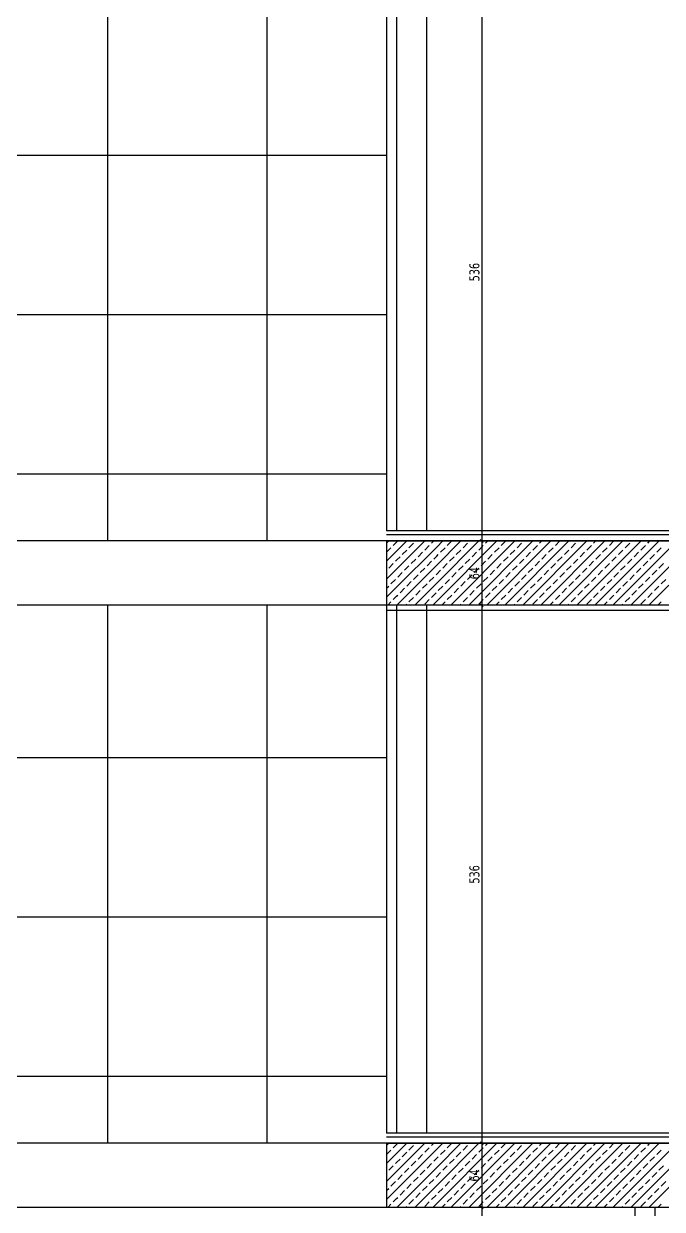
# Model space of a CAD drawing. Header units: millimetres. Extents: x 43168.9 to 43194.6, y -25545.1 to -25543.4.
# Drawn here: x 43184.1023 to 43184.2297, y -25544.1477 to -25543.9115 of the extents above; entities that cross this region are included whole.
import ezdxf

# ---------------------------------------------------------------- set-up
doc = ezdxf.new("R2010")
doc.units = ezdxf.units.MM
doc.header["$LTSCALE"] = 200
doc.linetypes.add('kesit_$0$HIDDEN2', pattern=[0.1875, 0.125, -0.0625])
for name, color, linetype in [('cam_sgh', 1, 'Continuous'), ('gor-4_sgh', 17, 'Continuous'), ('kaplama-gnl_sgh', 30, 'Continuous'), ('kesit_$0$izd-alt_sgh', 8, 'kesit_$0$HIDDEN2'), ('kolon-b.a_sgh', 6, 'Continuous'), ('metal-mal._sgh', 122, 'Continuous'), ('olcuic_sgh', 183, 'Continuous'), ('siva_sgh', 145, 'Continuous'), ('tarama-betonarme_sgh', 223, 'Continuous')]:
    doc.layers.add(name, color=color, linetype=linetype)
doc.styles.add('dim', font='VERDANA.TTF', dxfattribs={"width": 0.7})

msp = doc.modelspace()

# ---------------------------------------------------------------- linework, layer by layer
at = {"color": 0, "linetype": 'ByBlock', "lineweight": -2}
for p, q in [((43184.19337, -25544.01426), (43184.19397, -25544.01486)), ((43184.19397, -25544.01486), (43184.19337, -25544.01426)), ((43184.19337, -25544.02706), (43184.19397, -25544.02766)), ((43184.19397, -25544.02766), (43184.19337, -25544.02706)), ((43184.19337, -25544.13426), (43184.19397, -25544.13486)), ((43184.19397, -25544.13486), (43184.19337, -25544.13426)), ((43184.19337, -25544.14706), (43184.19397, -25544.14766)), ((43184.19397, -25544.14766), (43184.19337, -25544.14706))]:
    msp.add_line(p, q, dxfattribs=at)
at = {"layer": 'cam_sgh'}
for p, q in [((43184.17469, -25543.90736), (43184.17469, -25544.01256)), ((43184.17669, -25543.90736), (43184.17669, -25544.01256)), ((43184.18269, -25543.90736), (43184.18269, -25544.01256)), ((43184.17469, -25544.02736), (43184.17469, -25544.13256)), ((43184.17669, -25544.02736), (43184.17669, -25544.13256)), ((43184.18269, -25544.02736), (43184.18269, -25544.13256))]:
    msp.add_line(p, q, dxfattribs=at)
at = {"layer": 'gor-4_sgh'}
for p, q in [((43184.11913, -25544.01456), (43184.11913, -25543.90736)), ((43184.15088, -25544.01456), (43184.15088, -25543.90736)), ((43184.17469, -25543.93775), (43183.80469, -25543.93775)), ((43184.17469, -25543.9695), (43183.80469, -25543.9695)), ((43184.17469, -25544.00125), (43183.80469, -25544.00125)), ((43184.17469, -25544.01456), (43183.80469, -25544.01456)), ((43184.17469, -25544.02736), (43183.80469, -25544.02736)), ((43184.11913, -25544.13456), (43184.11913, -25544.02736)), ((43184.15088, -25544.13456), (43184.15088, -25544.02736)), ((43184.17469, -25544.05775), (43183.80469, -25544.05775)), ((43184.17469, -25544.0895), (43183.80469, -25544.0895)), ((43184.17469, -25544.12125), (43183.80469, -25544.12125)), ((43184.17469, -25544.13456), (43183.80469, -25544.13456)), ((43184.17469, -25544.14736), (43183.80469, -25544.14736))]:
    msp.add_line(p, q, dxfattribs=at)
at = {"layer": 'kaplama-gnl_sgh'}
for p, q in [((43184.27149, -25544.01256), (43184.17469, -25544.01256)), ((43184.27229, -25544.01336), (43184.17469, -25544.01336)), ((43184.27149, -25544.13256), (43184.17469, -25544.13256)), ((43184.27229, -25544.13336), (43184.17469, -25544.13336))]:
    msp.add_line(p, q, dxfattribs=at)
at = {"layer": 'kesit_$0$izd-alt_sgh'}
for p, q in [((43185.17869, -25544.01456), (43183.58059, -25544.01456)), ((43185.17869, -25544.13456), (43183.58059, -25544.13456))]:
    msp.add_line(p, q, dxfattribs=at)
at = {"layer": 'kolon-b.a_sgh'}
for p, q in [((43184.17469, -25544.01456), (43184.17469, -25544.02736)), ((43184.17469, -25544.01456), (43184.27469, -25544.01456)), ((43184.28629, -25544.02736), (43184.17469, -25544.02736)), ((43184.17469, -25544.13456), (43184.17469, -25544.14736)), ((43184.17469, -25544.13456), (43184.27469, -25544.13456)), ((43184.28629, -25544.14736), (43184.17469, -25544.14736))]:
    msp.add_line(p, q, dxfattribs=at)
at = {"layer": 'metal-mal._sgh'}
for p, q in [((43184.22429, -25544.20656), (43184.22429, -25544.14736)), ((43184.22829, -25544.20656), (43184.22829, -25544.14736))]:
    msp.add_line(p, q, dxfattribs=at)
at = {"layer": 'olcuic_sgh'}
for p, q in [((43184.19367, -25543.90711), (43184.19367, -25544.01481)), ((43184.19367, -25544.01431), (43184.19367, -25544.02761)), ((43184.19667, -25544.01456), (43184.19307, -25544.01456)), ((43184.19667, -25544.01456), (43184.19307, -25544.01456)), ((43184.19667, -25544.02736), (43184.19307, -25544.02736)), ((43184.19667, -25544.02736), (43184.19307, -25544.02736)), ((43184.19367, -25544.02711), (43184.19367, -25544.13481)), ((43184.19667, -25544.13456), (43184.19307, -25544.13456)), ((43184.19667, -25544.13456), (43184.19307, -25544.13456)), ((43184.19367, -25544.13431), (43184.19367, -25544.14761)), ((43184.19667, -25544.14736), (43184.19307, -25544.14736)), ((43184.19667, -25544.14736), (43184.19307, -25544.14736)), ((43184.19367, -25544.14711), (43184.19367, -25544.20681))]:
    msp.add_line(p, q, dxfattribs=at)
at = {"layer": 'siva_sgh'}
msp.add_line((43184.17469, -25544.02836), (43184.28729, -25544.02836), dxfattribs=at)
at = {"layer": 'tarama-betonarme_sgh'}
for p, q in [((43184.17469, -25544.01502), (43184.17515, -25544.01456)), ((43184.17469, -25544.01681), (43184.17558, -25544.01592)), ((43184.17469, -25544.01861), (43184.17671, -25544.01659)), ((43184.17603, -25544.01547), (43184.17671, -25544.01479)), ((43184.17671, -25544.01659), (43184.17874, -25544.01456)), ((43184.17671, -25544.02018), (43184.18233, -25544.01456)), ((43184.17671, -25544.01479), (43184.17693, -25544.01457)), ((43184.17671, -25544.02377), (43184.18471, -25544.01577)), ((43184.17783, -25544.01727), (43184.17873, -25544.01637)), ((43184.17917, -25544.01592), (43184.18007, -25544.01502)), ((43184.18052, -25544.01457), (43184.18054, -25544.01456)), ((43184.18232, -25544.01637), (43184.18322, -25544.01547)), ((43184.18367, -25544.01502), (43184.18413, -25544.01456)), ((43184.18471, -25544.01577), (43184.18592, -25544.01456)), ((43184.18471, -25544.01937), (43184.18952, -25544.01456)), ((43184.18471, -25544.02296), (43184.19311, -25544.01456)), ((43184.18471, -25544.02655), (43184.1967, -25544.01456)), ((43184.18546, -25544.01682), (43184.18636, -25544.01592)), ((43184.18681, -25544.01547), (43184.18771, -25544.01457)), ((43184.18749, -25544.02736), (43184.20029, -25544.01456)), ((43184.1886, -25544.01727), (43184.1895, -25544.01637)), ((43184.18995, -25544.01592), (43184.19085, -25544.01502)), ((43184.19108, -25544.02736), (43184.20388, -25544.01456)), ((43184.1913, -25544.01457), (43184.19131, -25544.01456)), ((43184.19309, -25544.01637), (43184.19399, -25544.01547)), ((43184.19444, -25544.01502), (43184.1949, -25544.01456)), ((43184.19468, -25544.02736), (43184.20748, -25544.01456)), ((43184.19624, -25544.01682), (43184.19714, -25544.01592)), ((43184.19758, -25544.01547), (43184.19848, -25544.01457)), ((43184.19827, -25544.02736), (43184.21107, -25544.01456)), ((43184.19938, -25544.01727), (43184.20028, -25544.01637)), ((43184.20073, -25544.01592), (43184.20163, -25544.01502)), ((43184.20186, -25544.02736), (43184.21466, -25544.01456)), ((43184.20207, -25544.01457), (43184.20209, -25544.01456)), ((43184.20387, -25544.01637), (43184.20477, -25544.01547)), ((43184.20522, -25544.01502), (43184.20568, -25544.01456)), ((43184.20545, -25544.02736), (43184.21825, -25544.01456)), ((43184.20701, -25544.01682), (43184.20791, -25544.01592)), ((43184.20836, -25544.01547), (43184.20926, -25544.01457)), ((43184.20904, -25544.02736), (43184.22184, -25544.01456)), ((43184.21016, -25544.01727), (43184.21105, -25544.01637)), ((43184.2115, -25544.01592), (43184.2124, -25544.01502)), ((43184.21264, -25544.02736), (43184.22544, -25544.01456)), ((43184.21285, -25544.01457), (43184.21286, -25544.01456)), ((43184.21465, -25544.01637), (43184.21554, -25544.01547)), ((43184.21599, -25544.01502), (43184.21646, -25544.01456)), ((43184.21623, -25544.02736), (43184.22903, -25544.01456)), ((43184.21779, -25544.01682), (43184.21869, -25544.01592)), ((43184.21914, -25544.01547), (43184.22004, -25544.01457)), ((43184.21982, -25544.02736), (43184.23262, -25544.01456)), ((43184.22093, -25544.01727), (43184.22183, -25544.01637)), ((43184.22228, -25544.01592), (43184.22318, -25544.01502)), ((43184.22341, -25544.02736), (43184.23621, -25544.01456)), ((43184.22363, -25544.01457), (43184.22364, -25544.01456)), ((43184.22542, -25544.01637), (43184.22632, -25544.01547)), ((43184.22677, -25544.01502), (43184.22723, -25544.01456)), ((43184.22701, -25544.02736), (43184.23981, -25544.01456)), ((43184.22857, -25544.01682), (43184.22946, -25544.01592)), ((43184.17513, -25544.01996), (43184.17603, -25544.01906)), ((43184.17648, -25544.01861), (43184.17671, -25544.01839)), ((43184.17671, -25544.01839), (43184.17738, -25544.01772)), ((43184.17962, -25544.01906), (43184.18052, -25544.01816)), ((43184.18097, -25544.01772), (43184.18187, -25544.01682)), ((43184.18277, -25544.01951), (43184.18367, -25544.01861)), ((43184.18411, -25544.01816), (43184.18471, -25544.01757)), ((43184.18471, -25544.01757), (43184.18501, -25544.01727)), ((43184.18591, -25544.01996), (43184.18681, -25544.01906)), ((43184.18726, -25544.01861), (43184.18816, -25544.01772)), ((43184.1904, -25544.01906), (43184.1913, -25544.01816)), ((43184.19175, -25544.01772), (43184.19265, -25544.01682)), ((43184.19354, -25544.01951), (43184.19444, -25544.01861)), ((43184.19489, -25544.01816), (43184.19579, -25544.01727)), ((43184.19669, -25544.01996), (43184.19758, -25544.01906)), ((43184.19803, -25544.01861), (43184.19893, -25544.01772)), ((43184.20118, -25544.01906), (43184.20207, -25544.01816)), ((43184.20252, -25544.01772), (43184.20342, -25544.01682)), ((43184.20432, -25544.01951), (43184.20522, -25544.01861)), ((43184.20567, -25544.01816), (43184.20656, -25544.01727)), ((43184.20746, -25544.01996), (43184.20836, -25544.01906)), ((43184.20881, -25544.01861), (43184.20971, -25544.01772)), ((43184.21195, -25544.01906), (43184.21285, -25544.01816)), ((43184.2133, -25544.01772), (43184.2142, -25544.01682)), ((43184.2151, -25544.01951), (43184.21599, -25544.01861)), ((43184.21644, -25544.01816), (43184.21734, -25544.01727)), ((43184.21824, -25544.01996), (43184.21914, -25544.01906)), ((43184.21959, -25544.01861), (43184.22048, -25544.01772)), ((43184.22273, -25544.01906), (43184.22363, -25544.01816)), ((43184.22408, -25544.01772), (43184.22497, -25544.01682)), ((43184.22587, -25544.01951), (43184.22677, -25544.01861)), ((43184.22722, -25544.01816), (43184.22812, -25544.01727)), ((43184.22902, -25544.01996), (43184.22991, -25544.01906)), ((43184.17469, -25544.0222), (43184.17671, -25544.02018)), ((43184.17672, -25544.02736), (43184.18471, -25544.01937)), ((43184.17693, -25544.02176), (43184.17783, -25544.02086)), ((43184.17828, -25544.02041), (43184.17917, -25544.01951)), ((43184.18007, -25544.02221), (43184.18097, -25544.02131)), ((43184.18142, -25544.02086), (43184.18232, -25544.01996)), ((43184.18456, -25544.02131), (43184.18471, -25544.02116)), ((43184.18471, -25544.02116), (43184.18546, -25544.02041)), ((43184.18771, -25544.02176), (43184.1886, -25544.02086)), ((43184.18905, -25544.02041), (43184.18995, -25544.01951)), ((43184.19085, -25544.02221), (43184.19175, -25544.02131)), ((43184.1922, -25544.02086), (43184.19309, -25544.01996)), ((43184.19534, -25544.02131), (43184.19624, -25544.02041)), ((43184.19848, -25544.02176), (43184.19938, -25544.02086)), ((43184.19983, -25544.02041), (43184.20073, -25544.01951)), ((43184.20163, -25544.02221), (43184.20252, -25544.02131)), ((43184.20297, -25544.02086), (43184.20387, -25544.01996)), ((43184.20612, -25544.02131), (43184.20701, -25544.02041)), ((43184.20926, -25544.02176), (43184.21016, -25544.02086)), ((43184.21061, -25544.02041), (43184.2115, -25544.01951)), ((43184.2124, -25544.02221), (43184.2133, -25544.02131)), ((43184.21375, -25544.02086), (43184.21465, -25544.01996)), ((43184.21689, -25544.02131), (43184.21779, -25544.02041)), ((43184.22004, -25544.02176), (43184.22093, -25544.02086)), ((43184.22138, -25544.02041), (43184.22228, -25544.01951)), ((43184.22318, -25544.02221), (43184.22408, -25544.02131)), ((43184.22453, -25544.02086), (43184.22542, -25544.01996)), ((43184.22767, -25544.02131), (43184.22857, -25544.02041)), ((43184.17469, -25544.024), (43184.17513, -25544.02355)), ((43184.17469, -25544.02579), (43184.17671, -25544.02377)), ((43184.17558, -25544.0231), (43184.17648, -25544.02221)), ((43184.17873, -25544.02355), (43184.17962, -25544.02266)), ((43184.18031, -25544.02736), (43184.18471, -25544.02296)), ((43184.18187, -25544.024), (43184.18277, -25544.0231)), ((43184.18322, -25544.02266), (43184.18411, -25544.02176)), ((43184.18501, -25544.02445), (43184.18591, -25544.02355)), ((43184.18636, -25544.0231), (43184.18726, -25544.02221)), ((43184.1895, -25544.02355), (43184.1904, -25544.02266)), ((43184.19265, -25544.024), (43184.19354, -25544.0231)), ((43184.19399, -25544.02266), (43184.19489, -25544.02176)), ((43184.19579, -25544.02445), (43184.19669, -25544.02355)), ((43184.19714, -25544.0231), (43184.19803, -25544.02221)), ((43184.20028, -25544.02355), (43184.20118, -25544.02266)), ((43184.20342, -25544.024), (43184.20432, -25544.0231)), ((43184.20477, -25544.02266), (43184.20567, -25544.02176)), ((43184.20656, -25544.02445), (43184.20746, -25544.02355)), ((43184.20791, -25544.0231), (43184.20881, -25544.02221)), ((43184.21105, -25544.02355), (43184.21195, -25544.02266)), ((43184.2142, -25544.024), (43184.2151, -25544.0231)), ((43184.21554, -25544.02266), (43184.21644, -25544.02176)), ((43184.21734, -25544.02445), (43184.21824, -25544.02355)), ((43184.21869, -25544.0231), (43184.21959, -25544.02221)), ((43184.22183, -25544.02355), (43184.22273, -25544.02266)), ((43184.22497, -25544.024), (43184.22587, -25544.0231)), ((43184.22632, -25544.02266), (43184.22722, -25544.02176)), ((43184.22812, -25544.02445), (43184.22902, -25544.02355)), ((43184.22946, -25544.0231), (43184.23036, -25544.02221)), ((43184.17603, -25544.02625), (43184.17671, -25544.02557)), ((43184.17671, -25544.02557), (43184.17693, -25544.02535)), ((43184.17738, -25544.0249), (43184.17828, -25544.024)), ((43184.17917, -25544.0267), (43184.18007, -25544.0258)), ((43184.18052, -25544.02535), (43184.18142, -25544.02445)), ((43184.18367, -25544.0258), (43184.18456, -25544.0249)), ((43184.18681, -25544.02625), (43184.18771, -25544.02535)), ((43184.18816, -25544.0249), (43184.18905, -25544.024)), ((43184.18995, -25544.0267), (43184.19085, -25544.0258)), ((43184.1913, -25544.02535), (43184.1922, -25544.02445)), ((43184.19444, -25544.0258), (43184.19534, -25544.0249)), ((43184.19758, -25544.02625), (43184.19848, -25544.02535)), ((43184.19893, -25544.0249), (43184.19983, -25544.024)), ((43184.20073, -25544.0267), (43184.20163, -25544.0258)), ((43184.20207, -25544.02535), (43184.20297, -25544.02445)), ((43184.20522, -25544.0258), (43184.20612, -25544.0249)), ((43184.20836, -25544.02625), (43184.20926, -25544.02535)), ((43184.20971, -25544.0249), (43184.21061, -25544.024)), ((43184.2115, -25544.0267), (43184.2124, -25544.0258)), ((43184.21285, -25544.02535), (43184.21375, -25544.02445)), ((43184.21599, -25544.0258), (43184.21689, -25544.0249)), ((43184.21914, -25544.02625), (43184.22004, -25544.02535)), ((43184.22048, -25544.0249), (43184.22138, -25544.024)), ((43184.22228, -25544.0267), (43184.22318, -25544.0258)), ((43184.22363, -25544.02535), (43184.22453, -25544.02445)), ((43184.22677, -25544.0258), (43184.22767, -25544.0249)), ((43184.17492, -25544.02736), (43184.17558, -25544.0267)), ((43184.17851, -25544.02736), (43184.17873, -25544.02715)), ((43184.18232, -25544.02715), (43184.18322, -25544.02625)), ((43184.1839, -25544.02736), (43184.18471, -25544.02655)), ((43184.1857, -25544.02736), (43184.18636, -25544.0267)), ((43184.18929, -25544.02736), (43184.1895, -25544.02715)), ((43184.19309, -25544.02715), (43184.19399, -25544.02625)), ((43184.19647, -25544.02736), (43184.19714, -25544.0267)), ((43184.20006, -25544.02736), (43184.20028, -25544.02715)), ((43184.20387, -25544.02715), (43184.20477, -25544.02625)), ((43184.20725, -25544.02736), (43184.20791, -25544.0267)), ((43184.21084, -25544.02736), (43184.21105, -25544.02715)), ((43184.21465, -25544.02715), (43184.21554, -25544.02625)), ((43184.21803, -25544.02736), (43184.21869, -25544.0267)), ((43184.22162, -25544.02736), (43184.22183, -25544.02715)), ((43184.22542, -25544.02715), (43184.22632, -25544.02625)), ((43184.2288, -25544.02736), (43184.22946, -25544.0267)), ((43184.17469, -25544.13502), (43184.17515, -25544.13456)), ((43184.17603, -25544.13547), (43184.17671, -25544.13479)), ((43184.17671, -25544.13659), (43184.17874, -25544.13456)), ((43184.17671, -25544.14018), (43184.18233, -25544.13456)), ((43184.17671, -25544.13479), (43184.17693, -25544.13457)), ((43184.18052, -25544.13457), (43184.18054, -25544.13456)), ((43184.18367, -25544.13502), (43184.18413, -25544.13456)), ((43184.18471, -25544.13577), (43184.18592, -25544.13456)), ((43184.18471, -25544.13937), (43184.18952, -25544.13456)), ((43184.18471, -25544.14296), (43184.19311, -25544.13456)), ((43184.18471, -25544.14655), (43184.1967, -25544.13456)), ((43184.18681, -25544.13547), (43184.18771, -25544.13457)), ((43184.18749, -25544.14736), (43184.20029, -25544.13456)), ((43184.19108, -25544.14736), (43184.20388, -25544.13456)), ((43184.1913, -25544.13457), (43184.19131, -25544.13456)), ((43184.19444, -25544.13502), (43184.1949, -25544.13456)), ((43184.19468, -25544.14736), (43184.20748, -25544.13456)), ((43184.19758, -25544.13547), (43184.19848, -25544.13457)), ((43184.19827, -25544.14736), (43184.21107, -25544.13456)), ((43184.20186, -25544.14736), (43184.21466, -25544.13456)), ((43184.20207, -25544.13457), (43184.20209, -25544.13456)), ((43184.20522, -25544.13502), (43184.20568, -25544.13456)), ((43184.20545, -25544.14736), (43184.21825, -25544.13456)), ((43184.20836, -25544.13547), (43184.20926, -25544.13457)), ((43184.20904, -25544.14736), (43184.22184, -25544.13456)), ((43184.21264, -25544.14736), (43184.22544, -25544.13456)), ((43184.21285, -25544.13457), (43184.21286, -25544.13456)), ((43184.21599, -25544.13502), (43184.21646, -25544.13456)), ((43184.21623, -25544.14736), (43184.22903, -25544.13456)), ((43184.21914, -25544.13547), (43184.22004, -25544.13457)), ((43184.21982, -25544.14736), (43184.23262, -25544.13456)), ((43184.22341, -25544.14736), (43184.23621, -25544.13456)), ((43184.22363, -25544.13457), (43184.22364, -25544.13456)), ((43184.22677, -25544.13502), (43184.22723, -25544.13456)), ((43184.22701, -25544.14736), (43184.23981, -25544.13456)), ((43184.17469, -25544.13681), (43184.17558, -25544.13592)), ((43184.17469, -25544.13861), (43184.17671, -25544.13659)), ((43184.17671, -25544.14377), (43184.18471, -25544.13577)), ((43184.17783, -25544.13727), (43184.17873, -25544.13637)), ((43184.17917, -25544.13592), (43184.18007, -25544.13502)), ((43184.18097, -25544.13772), (43184.18187, -25544.13682)), ((43184.18232, -25544.13637), (43184.18322, -25544.13547)), ((43184.18546, -25544.13682), (43184.18636, -25544.13592)), ((43184.1886, -25544.13727), (43184.1895, -25544.13637)), ((43184.18995, -25544.13592), (43184.19085, -25544.13502)), ((43184.19175, -25544.13772), (43184.19265, -25544.13682)), ((43184.19309, -25544.13637), (43184.19399, -25544.13547)), ((43184.19624, -25544.13682), (43184.19714, -25544.13592)), ((43184.19938, -25544.13727), (43184.20028, -25544.13637)), ((43184.20073, -25544.13592), (43184.20163, -25544.13502)), ((43184.20252, -25544.13772), (43184.20342, -25544.13682)), ((43184.20387, -25544.13637), (43184.20477, -25544.13547)), ((43184.20701, -25544.13682), (43184.20791, -25544.13592)), ((43184.21016, -25544.13727), (43184.21105, -25544.13637)), ((43184.2115, -25544.13592), (43184.2124, -25544.13502)), ((43184.2133, -25544.13772), (43184.2142, -25544.13682)), ((43184.21465, -25544.13637), (43184.21554, -25544.13547)), ((43184.21779, -25544.13682), (43184.21869, -25544.13592)), ((43184.22093, -25544.13727), (43184.22183, -25544.13637)), ((43184.22228, -25544.13592), (43184.22318, -25544.13502)), ((43184.22408, -25544.13772), (43184.22497, -25544.13682)), ((43184.22542, -25544.13637), (43184.22632, -25544.13547)), ((43184.22857, -25544.13682), (43184.22946, -25544.13592)), ((43184.17513, -25544.13996), (43184.17603, -25544.13906)), ((43184.17648, -25544.13861), (43184.17671, -25544.13839)), ((43184.17671, -25544.13839), (43184.17738, -25544.13772)), ((43184.17672, -25544.14736), (43184.18471, -25544.13937)), ((43184.17828, -25544.14041), (43184.17917, -25544.13951)), ((43184.17962, -25544.13906), (43184.18052, -25544.13816)), ((43184.18277, -25544.13951), (43184.18367, -25544.13861)), ((43184.18411, -25544.13816), (43184.18471, -25544.13757)), ((43184.18471, -25544.13757), (43184.18501, -25544.13727)), ((43184.18591, -25544.13996), (43184.18681, -25544.13906)), ((43184.18726, -25544.13861), (43184.18816, -25544.13772)), ((43184.18905, -25544.14041), (43184.18995, -25544.13951)), ((43184.1904, -25544.13906), (43184.1913, -25544.13816)), ((43184.19354, -25544.13951), (43184.19444, -25544.13861)), ((43184.19489, -25544.13816), (43184.19579, -25544.13727)), ((43184.19669, -25544.13996), (43184.19758, -25544.13906)), ((43184.19803, -25544.13861), (43184.19893, -25544.13772)), ((43184.19983, -25544.14041), (43184.20073, -25544.13951)), ((43184.20118, -25544.13906), (43184.20207, -25544.13816)), ((43184.20432, -25544.13951), (43184.20522, -25544.13861)), ((43184.20567, -25544.13816), (43184.20656, -25544.13727)), ((43184.20746, -25544.13996), (43184.20836, -25544.13906)), ((43184.20881, -25544.13861), (43184.20971, -25544.13772)), ((43184.21061, -25544.14041), (43184.2115, -25544.13951)), ((43184.21195, -25544.13906), (43184.21285, -25544.13816)), ((43184.2151, -25544.13951), (43184.21599, -25544.13861)), ((43184.21644, -25544.13816), (43184.21734, -25544.13727)), ((43184.21824, -25544.13996), (43184.21914, -25544.13906)), ((43184.21959, -25544.13861), (43184.22048, -25544.13772)), ((43184.22138, -25544.14041), (43184.22228, -25544.13951)), ((43184.22273, -25544.13906), (43184.22363, -25544.13816)), ((43184.22587, -25544.13951), (43184.22677, -25544.13861)), ((43184.22722, -25544.13816), (43184.22812, -25544.13727)), ((43184.22902, -25544.13996), (43184.22991, -25544.13906)), ((43184.17469, -25544.1422), (43184.17671, -25544.14018)), ((43184.17693, -25544.14176), (43184.17783, -25544.14086)), ((43184.18007, -25544.14221), (43184.18097, -25544.14131)), ((43184.18142, -25544.14086), (43184.18232, -25544.13996)), ((43184.18322, -25544.14266), (43184.18411, -25544.14176)), ((43184.18456, -25544.14131), (43184.18471, -25544.14116)), ((43184.18471, -25544.14116), (43184.18546, -25544.14041)), ((43184.18771, -25544.14176), (43184.1886, -25544.14086)), ((43184.19085, -25544.14221), (43184.19175, -25544.14131)), ((43184.1922, -25544.14086), (43184.19309, -25544.13996)), ((43184.19399, -25544.14266), (43184.19489, -25544.14176)), ((43184.19534, -25544.14131), (43184.19624, -25544.14041)), ((43184.19848, -25544.14176), (43184.19938, -25544.14086)), ((43184.20163, -25544.14221), (43184.20252, -25544.14131)), ((43184.20297, -25544.14086), (43184.20387, -25544.13996)), ((43184.20477, -25544.14266), (43184.20567, -25544.14176)), ((43184.20612, -25544.14131), (43184.20701, -25544.14041)), ((43184.20926, -25544.14176), (43184.21016, -25544.14086)), ((43184.2124, -25544.14221), (43184.2133, -25544.14131)), ((43184.21375, -25544.14086), (43184.21465, -25544.13996)), ((43184.21554, -25544.14266), (43184.21644, -25544.14176)), ((43184.21689, -25544.14131), (43184.21779, -25544.14041)), ((43184.22004, -25544.14176), (43184.22093, -25544.14086)), ((43184.22318, -25544.14221), (43184.22408, -25544.14131)), ((43184.22453, -25544.14086), (43184.22542, -25544.13996)), ((43184.22632, -25544.14266), (43184.22722, -25544.14176)), ((43184.22767, -25544.14131), (43184.22857, -25544.14041)), ((43184.17469, -25544.144), (43184.17513, -25544.14355)), ((43184.17469, -25544.14579), (43184.17671, -25544.14377)), ((43184.17558, -25544.1431), (43184.17648, -25544.14221)), ((43184.17738, -25544.1449), (43184.17828, -25544.144)), ((43184.17873, -25544.14355), (43184.17962, -25544.14266)), ((43184.18031, -25544.14736), (43184.18471, -25544.14296)), ((43184.18187, -25544.144), (43184.18277, -25544.1431)), ((43184.18501, -25544.14445), (43184.18591, -25544.14355)), ((43184.18636, -25544.1431), (43184.18726, -25544.14221)), ((43184.18816, -25544.1449), (43184.18905, -25544.144)), ((43184.1895, -25544.14355), (43184.1904, -25544.14266)), ((43184.19265, -25544.144), (43184.19354, -25544.1431)), ((43184.19579, -25544.14445), (43184.19669, -25544.14355)), ((43184.19714, -25544.1431), (43184.19803, -25544.14221)), ((43184.19893, -25544.1449), (43184.19983, -25544.144)), ((43184.20028, -25544.14355), (43184.20118, -25544.14266)), ((43184.20342, -25544.144), (43184.20432, -25544.1431)), ((43184.20656, -25544.14445), (43184.20746, -25544.14355)), ((43184.20791, -25544.1431), (43184.20881, -25544.14221)), ((43184.20971, -25544.1449), (43184.21061, -25544.144)), ((43184.21105, -25544.14355), (43184.21195, -25544.14266)), ((43184.2142, -25544.144), (43184.2151, -25544.1431)), ((43184.21734, -25544.14445), (43184.21824, -25544.14355)), ((43184.21869, -25544.1431), (43184.21959, -25544.14221)), ((43184.22048, -25544.1449), (43184.22138, -25544.144)), ((43184.22183, -25544.14355), (43184.22273, -25544.14266)), ((43184.22497, -25544.144), (43184.22587, -25544.1431)), ((43184.22812, -25544.14445), (43184.22902, -25544.14355)), ((43184.22946, -25544.1431), (43184.23036, -25544.14221)), ((43184.17603, -25544.14625), (43184.17671, -25544.14557)), ((43184.17671, -25544.14557), (43184.17693, -25544.14535)), ((43184.17917, -25544.1467), (43184.18007, -25544.1458)), ((43184.18052, -25544.14535), (43184.18142, -25544.14445)), ((43184.18232, -25544.14715), (43184.18322, -25544.14625)), ((43184.18367, -25544.1458), (43184.18456, -25544.1449)), ((43184.1839, -25544.14736), (43184.18471, -25544.14655)), ((43184.18681, -25544.14625), (43184.18771, -25544.14535)), ((43184.18995, -25544.1467), (43184.19085, -25544.1458)), ((43184.1913, -25544.14535), (43184.1922, -25544.14445)), ((43184.19309, -25544.14715), (43184.19399, -25544.14625)), ((43184.19444, -25544.1458), (43184.19534, -25544.1449)), ((43184.19758, -25544.14625), (43184.19848, -25544.14535)), ((43184.20073, -25544.1467), (43184.20163, -25544.1458)), ((43184.20207, -25544.14535), (43184.20297, -25544.14445)), ((43184.20387, -25544.14715), (43184.20477, -25544.14625)), ((43184.20522, -25544.1458), (43184.20612, -25544.1449)), ((43184.20836, -25544.14625), (43184.20926, -25544.14535)), ((43184.2115, -25544.1467), (43184.2124, -25544.1458)), ((43184.21285, -25544.14535), (43184.21375, -25544.14445)), ((43184.21465, -25544.14715), (43184.21554, -25544.14625)), ((43184.21599, -25544.1458), (43184.21689, -25544.1449)), ((43184.21914, -25544.14625), (43184.22004, -25544.14535)), ((43184.22228, -25544.1467), (43184.22318, -25544.1458)), ((43184.22363, -25544.14535), (43184.22453, -25544.14445)), ((43184.22542, -25544.14715), (43184.22632, -25544.14625)), ((43184.22677, -25544.1458), (43184.22767, -25544.1449)), ((43184.17492, -25544.14736), (43184.17558, -25544.1467)), ((43184.17851, -25544.14736), (43184.17873, -25544.14715)), ((43184.1857, -25544.14736), (43184.18636, -25544.1467)), ((43184.18929, -25544.14736), (43184.1895, -25544.14715)), ((43184.19647, -25544.14736), (43184.19714, -25544.1467)), ((43184.20006, -25544.14736), (43184.20028, -25544.14715)), ((43184.20725, -25544.14736), (43184.20791, -25544.1467)), ((43184.21084, -25544.14736), (43184.21105, -25544.14715)), ((43184.21803, -25544.14736), (43184.21869, -25544.1467)), ((43184.22162, -25544.14736), (43184.22183, -25544.14715)), ((43184.2288, -25544.14736), (43184.22946, -25544.1467))]:
    msp.add_line(p, q, dxfattribs=at)

# ---------------------------------------------------------------- texts
at = {"layer": 'olcuic_sgh', "color": 2, "style": 'dim', "width": 0.7}
for s, p in [('536', (43184.19321, -25543.96283)), ('64', (43184.19321, -25544.0222)), ('536', (43184.19321, -25544.08283)), ('64', (43184.19321, -25544.1422))]:
    msp.add_text(s, height=0.002, rotation=90, dxfattribs=at).set_placement(p)

doc.saveas('drawing.dxf')
